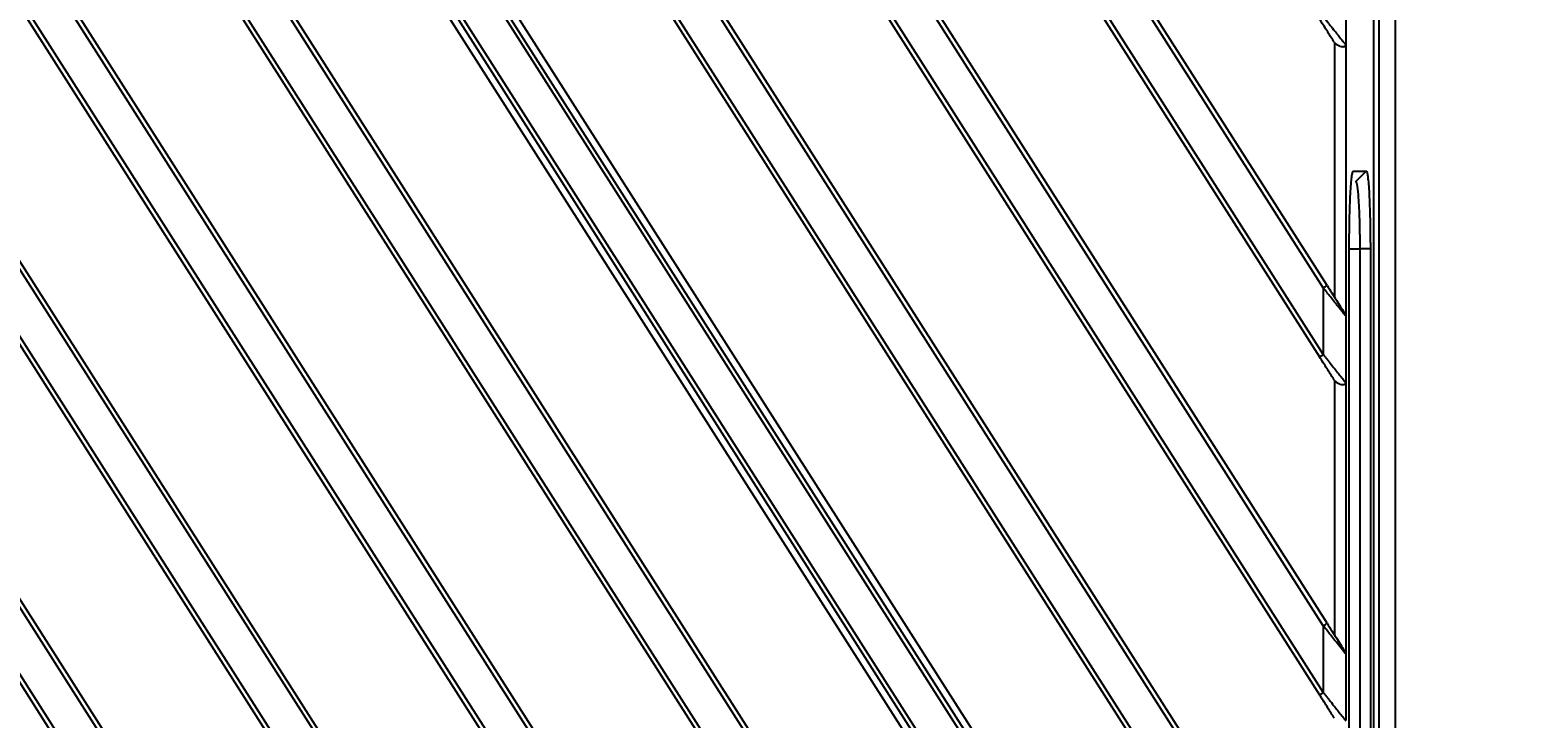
# Model space of a CAD drawing. Header units: millimetres. Extents: x 620 to 19791, y 2539 to 6969.
# Drawn here: x 6113 to 6179.4, y 3712 to 3742.7 of the extents above; entities that cross this region are included whole.
import ezdxf

# ---------------------------------------------------------------- set-up
doc = ezdxf.new("R2010")
doc.units = ezdxf.units.MM
doc.styles.get("Standard").update_dxf_attribs({"font": 'arial.ttf'})
doc.dimstyles.new('缩小5倍', dxfattribs={"dimtxt": 40, "dimasz": 20, "dimexe": 1, "dimexo": 0.2, "dimgap": 0, "dimtad": 1, "dimtoh": 1, "dimdec": 1, "dimzin": 9, "dimdsep": 46, "dimtxsty": 'Standard', "dimblk": '_FILLED', "dimcen": 0.2, "dimclrd": 256, "dimclre": 256, "dimclrt": 256, "dimadec": 1, "dimazin": 2, "dimtfac": 1, "dimtdec": 1, "dimtofl": 0, "dimtmove": 0, "dimatfit": 3, "dimldrblk": '_FILLED', "dimfxl": 1, "dimtolj": 1, "dimtzin": 0, "dimarcsym": 0})

# ---------------------------------------------------------------- blocks, each defined once
blk = doc.blocks.new('_FILLED')
at = {"color": 0, "linetype": 'ByBlock'}
blk.add_solid([(0, 0), (-1, 0.15), (-1, -0.15)], dxfattribs=at)
blk = doc.blocks.new('*D185')
at = {"lineweight": -2, "transparency": 16777216}
for p, q in [((6157.558, 3798.203), (6260.42, 3798.203)), ((6259.42, 3778.203), (6259.42, 3535.703)), ((6157.558, 3515.703), (6260.42, 3515.703))]:
    blk.add_line(p, q, dxfattribs=at)
at = {"layer": 'Defpoints', "color": 0, "transparency": 16777216}
for p in [(6157.358, 3798.203), (6157.358, 3515.703), (6259.42, 3515.703)]:
    blk.add_point(p, dxfattribs=at)
at = {"lineweight": -2, "transparency": 16777216, "xscale": 20, "yscale": 20, "zscale": 20}
for p, rotation in [((6259.42, 3798.203), 90), ((6259.42, 3515.703), 270)]:
    blk.add_blockref('_FILLED', p, dxfattribs=dict(at, rotation=rotation))
at = {"transparency": 16777216, "insert": (6233.526, 3656.953), "char_height": 40, "attachment_point": 5, "rotation": 90}
blk.add_mtext('\\A1;282.5mm [11 1/8"]', dxfattribs=at)
blk = doc.blocks.new('*D189')
at = {"lineweight": -2, "transparency": 16777216}
for p, q in [((6144.558, 3800.703), (6360.46, 3800.703)), ((6359.46, 3533.203), (6359.46, 3780.703)), ((6144.558, 3513.203), (6360.46, 3513.203))]:
    blk.add_line(p, q, dxfattribs=at)
at = {"layer": 'Defpoints', "color": 0, "transparency": 16777216}
for p in [(6144.358, 3800.703), (6359.46, 3800.703), (6144.358, 3513.203)]:
    blk.add_point(p, dxfattribs=at)
at = {"lineweight": -2, "transparency": 16777216, "xscale": 20, "yscale": 20, "zscale": 20}
for p, rotation in [((6359.46, 3800.703), 90), ((6359.46, 3513.203), 270)]:
    blk.add_blockref('_FILLED', p, dxfattribs=dict(at, rotation=rotation))
at = {"transparency": 16777216, "insert": (6333.566, 3656.953), "char_height": 40, "attachment_point": 5, "rotation": 90}
blk.add_mtext('\\A1;287.5mm [11 3/8"]', dxfattribs=at)
blk = doc.blocks.new('tugj')
at = {"color": 7, "linetype": 'Continuous', "lineweight": 25}
for p, q in [((12657.168, 5133.159), (12752.334, 4983.776)), ((12752.333, 4986.753), (12659.063, 5133.16)), ((12666.768, 5133.161), (12752.333, 4998.851)), ((12752.333, 5001.829), (12668.666, 5133.161)), ((12676.373, 5133.161), (12752.333, 5013.926)), ((12752.333, 5016.904), (12678.27, 5133.161)), ((12685.977, 5133.161), (12752.333, 5029.002)), ((12752.333, 5031.98), (12687.874, 5133.161)), ((12695.581, 5133.161), (12752.333, 5044.077)), ((12752.333, 5047.055), (12697.478, 5133.161)), ((12705.185, 5133.161), (12752.333, 5059.152)), ((12752.333, 5062.13), (12707.082, 5133.161)), ((12752.333, 4968.7), (12648.169, 5132.206)), ((12649.824, 5132.585), (12752.333, 4971.678)), ((12657.692, 5131.96), (12752.165, 4983.668)), ((12752.502, 4986.861), (12660.063, 5131.961)), ((12667.296, 5131.961), (12752.165, 4998.743)), ((12752.502, 5001.936), (12669.667, 5131.961)), ((12676.9, 5131.961), (12752.165, 5013.819)), ((12752.502, 5017.012), (12679.271, 5131.961)), ((12686.504, 5131.961), (12752.165, 5028.894)), ((12752.502, 5032.087), (12688.875, 5131.961)), ((12696.108, 5131.961), (12752.165, 5043.97)), ((12752.502, 5047.162), (12698.479, 5131.961)), ((12705.712, 5131.961), (12752.165, 5059.045)), ((12752.502, 5062.238), (12708.083, 5131.961)), ((12648.843, 5130.775), (12752.165, 4968.593)), ((12752.502, 4971.785), (12650.88, 5131.3)), ((12751.911, 5013.658), (12677.691, 5130.161)), ((12680.774, 5130.161), (12752.755, 5017.173)), ((12752.333, 4953.625), (12641.169, 5128.118)), ((12752.333, 4956.603), (12642.775, 5128.574)), ((12752.502, 4956.71), (12643.411, 5127.949)), ((12641.95, 5126.52), (12752.165, 4953.517)), ((12754.593, 4868.257), (12754.593, 5107.475)), ((12754.818, 5107.475), (12754.818, 4868.257)), ((12755.543, 5107.475), (12755.543, 4868.256)), ((12753.333, 5075.951), (12753.333, 5072.972)), ((12752.834, 5073.079), (12752.834, 5061.717)), ((12753.333, 5072.972), (12753.333, 5060.876)), ((12753.674, 5067.34), (12754.25, 5067.34)), ((12753.777, 5066.866), (12754.25, 5067.34)), ((12753.492, 5004.866), (12753.492, 5063.865)), ((12754.432, 5063.865), (12753.959, 5063.866)), ((12753.959, 5063.866), (12753.959, 5004.865)), ((12754.432, 5063.865), (12754.432, 5004.866)), ((12752.333, 5062.13), (12752.333, 5059.152)), ((12753.333, 5060.876), (12753.333, 5057.897)), ((12752.834, 5058.003), (12752.834, 5046.641)), ((12753.333, 5057.897), (12753.333, 5045.8)), ((12752.333, 5047.055), (12752.333, 5044.077)), ((12753.333, 5045.8), (12753.333, 5042.821))]:
    blk.add_line(p, q, dxfattribs=at)
at = {"color": 8, "linetype": 'Continuous', "lineweight": 25}
blk.add_line((12753.492, 5063.866), (12753.959, 5063.866), dxfattribs=at)
at = {"color": 7, "linetype": 'Continuous', "lineweight": 25, "flags": 128}
for points in [[(12752.165, 5059.045), (12752.168, 5059.047), (12752.177, 5059.053), (12752.193, 5059.063), (12752.214, 5059.077), (12752.239, 5059.093), (12752.269, 5059.111), (12752.3, 5059.132), (12752.333, 5059.152)], [(12752.165, 5043.97), (12752.168, 5043.972), (12752.177, 5043.978), (12752.193, 5043.988), (12752.214, 5044.001), (12752.239, 5044.017), (12752.269, 5044.036), (12752.3, 5044.056), (12752.333, 5044.077)]]:
    blk.add_lwpolyline(points, dxfattribs=at)
at = {"color": 7, "linetype": 'Continuous', "lineweight": 25}
for points, knots in [([(12752.333, 5074.228), (12752.36, 5074.194), (12752.412, 5074.126), (12752.491, 5074.028), (12752.567, 5073.933), (12752.686, 5073.784), (12752.836, 5073.596), (12752.981, 5073.417), (12753.072, 5073.302), (12753.13, 5073.224), (12753.185, 5073.155), (12753.243, 5073.087), (12753.29, 5073.027), (12753.317, 5072.986), (12753.329, 5072.967), (12753.332, 5072.971), (12753.333, 5072.972)], [0, 0, 0, 0, 0.063732, 0.125592, 0.185586, 0.243721, 0.410364, 0.550813, 0.614308, 0.665676, 0.725736, 0.787625, 0.868188, 0.934324, 0.969973, 1, 1, 1, 1]), ([(12752.789, 5073.14), (12752.7, 5073.28), (12752.596, 5073.443), (12752.384, 5073.776), (12752.274, 5073.948), (12752.165, 5074.12)], [0, 0, 0, 0, 0.5, 0.5, 1, 1, 1, 1]), ([(12752.834, 5073.079), (12752.826, 5073.088), (12752.81, 5073.108), (12752.796, 5073.129), (12752.789, 5073.14)], [0, 0, 0, 0, 0.488961, 1, 1, 1, 1]), ([(12752.834, 5073.079), (12752.847, 5073.064), (12752.873, 5073.035), (12752.917, 5072.998), (12752.985, 5072.952), (12753.077, 5072.91), (12753.172, 5072.891), (12753.239, 5072.89), (12753.287, 5072.901), (12753.317, 5072.927), (12753.33, 5072.952), (12753.332, 5072.966), (12753.333, 5072.972)], [0, 0, 0, 0, 0.0714562, 0.1424878, 0.2122787, 0.375092, 0.529614, 0.6407899, 0.7483517, 0.8682758, 0.9415756, 1, 1, 1, 1]), ([(12753.492, 5063.865), (12753.492, 5063.929), (12753.492, 5064.058), (12753.493, 5064.249), (12753.494, 5064.439), (12753.496, 5064.626), (12753.499, 5064.812), (12753.502, 5064.996), (12753.509, 5065.334), (12753.521, 5065.802), (12753.544, 5066.339), (12753.573, 5066.778), (12753.599, 5067.045), (12753.622, 5067.199), (12753.639, 5067.28), (12753.656, 5067.33), (12753.668, 5067.337), (12753.674, 5067.34)], [0, 0, 0, 0, 0.035366, 0.070512, 0.105547, 0.140579, 0.17572, 0.211078, 0.246759, 0.374235, 0.500005, 0.625671, 0.753283, 0.815466, 0.876923, 0.938238, 1, 1, 1, 1]), ([(12754.25, 5067.34), (12754.254, 5067.339), (12754.26, 5067.337), (12754.27, 5067.32), (12754.28, 5067.294), (12754.29, 5067.257), (12754.3, 5067.209), (12754.31, 5067.15), (12754.327, 5067.023), (12754.352, 5066.778), (12754.38, 5066.339), (12754.403, 5065.803), (12754.417, 5065.291), (12754.425, 5064.861), (12754.429, 5064.534), (12754.432, 5064.202), (12754.432, 5063.978), (12754.432, 5063.865)], [0, 0, 0, 0, 0.035362, 0.070505, 0.105537, 0.140568, 0.175708, 0.211064, 0.246745, 0.37424, 0.499992, 0.625685, 0.753244, 0.815371, 0.876816, 0.938163, 1, 1, 1, 1]), ([(12753.777, 5066.866), (12753.78, 5066.864), (12753.787, 5066.862), (12753.798, 5066.847), (12753.807, 5066.826), (12753.815, 5066.8), (12753.823, 5066.772), (12753.829, 5066.744), (12753.835, 5066.716), (12753.839, 5066.69), (12753.843, 5066.668), (12753.846, 5066.65), (12753.857, 5066.574), (12753.877, 5066.402), (12753.904, 5066.047), (12753.928, 5065.587), (12753.944, 5065.133), (12753.953, 5064.762), (12753.957, 5064.477), (12753.959, 5064.176), (12753.959, 5063.97), (12753.959, 5063.866)], [0, 0, 0, 0, 0.0384506, 0.0737852, 0.1060037, 0.1351058, 0.1610914, 0.1839604, 0.2037126, 0.2203479, 0.2338662, 0.2442674, 0.2515514, 0.3625572, 0.4793644, 0.6181588, 0.7460029, 0.8065516, 0.8690654, 0.9335472, 1, 1, 1, 1]), ([(12752.333, 5062.13), (12752.373, 5062.156), (12752.42, 5062.185), (12752.485, 5062.227), (12752.502, 5062.238), (12752.502, 5062.238)], [0, 0, 0, 0, 0.5, 0.5, 1, 1, 1, 1]), ([(12753.333, 5060.876), (12753.331, 5060.877), (12753.329, 5060.878), (12753.32, 5060.889), (12753.304, 5060.91), (12753.277, 5060.948), (12753.219, 5061.023), (12753.124, 5061.137), (12752.991, 5061.306), (12752.835, 5061.5), (12752.667, 5061.709), (12752.496, 5061.923), (12752.388, 5062.06), (12752.333, 5062.13)], [0, 0, 0, 0, 0.032205, 0.064879, 0.098325, 0.153821, 0.217622, 0.343078, 0.459057, 0.592508, 0.743852, 0.867922, 1, 1, 1, 1]), ([(12752.502, 5062.238), (12752.642, 5062.017), (12752.783, 5061.796), (12752.982, 5061.484), (12753.047, 5061.383), (12753.164, 5061.198), (12753.218, 5061.114), (12753.255, 5061.055)], [0, 0, 0, 0, 0.5, 0.5, 0.75, 0.75, 1, 1, 1, 1]), ([(12753.255, 5061.055), (12753.266, 5061.038), (12753.288, 5061.002), (12753.309, 5060.964), (12753.32, 5060.935), (12753.327, 5060.912), (12753.331, 5060.891), (12753.332, 5060.88), (12753.333, 5060.876)], [0, 0, 0, 0, 0.272195, 0.541525, 0.675243, 0.788116, 0.917487, 1, 1, 1, 1]), ([(12752.789, 5058.065), (12752.7, 5058.205), (12752.596, 5058.368), (12752.384, 5058.701), (12752.274, 5058.873), (12752.165, 5059.045)], [0, 0, 0, 0, 0.5, 0.5, 1, 1, 1, 1]), ([(12752.333, 5059.152), (12752.36, 5059.118), (12752.412, 5059.051), (12752.491, 5058.952), (12752.567, 5058.857), (12752.686, 5058.708), (12752.836, 5058.521), (12752.981, 5058.342), (12753.072, 5058.226), (12753.13, 5058.149), (12753.185, 5058.08), (12753.243, 5058.012), (12753.29, 5057.952), (12753.317, 5057.911), (12753.329, 5057.892), (12753.332, 5057.895), (12753.333, 5057.897)], [0, 0, 0, 0, 0.063732, 0.125592, 0.185586, 0.243721, 0.410364, 0.550813, 0.614308, 0.665676, 0.725736, 0.787625, 0.868188, 0.934324, 0.969973, 1, 1, 1, 1]), ([(12752.834, 5058.003), (12752.826, 5058.013), (12752.81, 5058.033), (12752.796, 5058.054), (12752.789, 5058.065)], [0, 0, 0, 0, 0.488961, 1, 1, 1, 1]), ([(12752.834, 5058.003), (12752.847, 5057.989), (12752.873, 5057.96), (12752.917, 5057.923), (12752.985, 5057.877), (12753.077, 5057.835), (12753.172, 5057.816), (12753.239, 5057.814), (12753.287, 5057.825), (12753.317, 5057.851), (12753.33, 5057.877), (12753.332, 5057.891), (12753.333, 5057.897)], [0, 0, 0, 0, 0.071456, 0.142488, 0.212279, 0.375092, 0.529614, 0.64079, 0.748352, 0.868276, 0.941576, 1, 1, 1, 1]), ([(12752.333, 5047.055), (12752.373, 5047.08), (12752.42, 5047.11), (12752.485, 5047.152), (12752.502, 5047.162), (12752.502, 5047.162)], [0, 0, 0, 0, 0.5, 0.5, 1, 1, 1, 1]), ([(12753.333, 5045.8), (12753.331, 5045.801), (12753.329, 5045.803), (12753.32, 5045.814), (12753.304, 5045.835), (12753.277, 5045.872), (12753.219, 5045.948), (12753.124, 5046.062), (12752.991, 5046.23), (12752.835, 5046.424), (12752.667, 5046.633), (12752.496, 5046.847), (12752.388, 5046.984), (12752.333, 5047.055)], [0, 0, 0, 0, 0.032205, 0.064879, 0.098325, 0.153821, 0.217622, 0.343078, 0.459057, 0.592508, 0.743852, 0.867922, 1, 1, 1, 1]), ([(12752.502, 5047.162), (12752.642, 5046.942), (12752.783, 5046.721), (12752.982, 5046.408), (12753.047, 5046.307), (12753.164, 5046.123), (12753.218, 5046.038), (12753.255, 5045.98)], [0, 0, 0, 0, 0.5, 0.5, 0.75, 0.75, 1, 1, 1, 1]), ([(12753.255, 5045.98), (12753.266, 5045.962), (12753.288, 5045.927), (12753.309, 5045.888), (12753.32, 5045.859), (12753.327, 5045.836), (12753.331, 5045.816), (12753.332, 5045.805), (12753.333, 5045.8)], [0, 0, 0, 0, 0.272195, 0.541525, 0.675243, 0.788116, 0.917487, 1, 1, 1, 1]), ([(12752.789, 5042.989), (12752.7, 5043.129), (12752.596, 5043.292), (12752.384, 5043.625), (12752.274, 5043.798), (12752.165, 5043.97)], [0, 0, 0, 0, 0.5, 0.5, 1, 1, 1, 1]), ([(12752.333, 5044.077), (12752.36, 5044.043), (12752.412, 5043.976), (12752.491, 5043.877), (12752.567, 5043.782), (12752.686, 5043.633), (12752.836, 5043.446), (12752.981, 5043.267), (12753.072, 5043.151), (12753.13, 5043.074), (12753.185, 5043.004), (12753.243, 5042.937), (12753.29, 5042.877), (12753.317, 5042.835), (12753.329, 5042.817), (12753.332, 5042.82), (12753.333, 5042.821)], [0, 0, 0, 0, 0.063732, 0.125592, 0.185586, 0.243721, 0.410364, 0.550814, 0.614308, 0.665676, 0.725736, 0.787625, 0.868189, 0.934324, 0.969972, 1, 1, 1, 1]), ([(12752.834, 5042.928), (12752.826, 5042.938), (12752.81, 5042.957), (12752.796, 5042.979), (12752.789, 5042.989)], [0, 0, 0, 0, 0.488961, 1, 1, 1, 1])]:
    blk.add_open_spline(points, degree=3, knots=knots, dxfattribs=at)

msp = doc.modelspace()

# ---------------------------------------------------------------- block references
msp.add_blockref('tugj', (-6581.6851, -1330.91272))

# ---------------------------------------------------------------- dimensions: what is measured, and where the dimension line sits
dim = msp.add_linear_dim(base=(6259.41989, 3515.70281), p1=(6157.35752, 3798.20281), p2=(6157.35752, 3515.70281), angle=90, dimstyle='缩小5倍', override={"dimpost": 'mm'})
dim.commit()
dim.dimension.update_dxf_attribs({"geometry": '*D185', "text_midpoint": (6259.41989, 3656.95281), "dimtype": 160})
at = {"color": 1}
dim = msp.add_linear_dim(base=(6359.45972, 3800.70281), p1=(6144.35752, 3513.20281), p2=(6144.35752, 3800.70281), angle=90, dimstyle='缩小5倍', override={"dimpost": 'mm'}, dxfattribs=at)
dim.commit()
dim.dimension.update_dxf_attribs({"geometry": '*D189', "text_midpoint": (6359.45972, 3656.95281), "dimtype": 160})

doc.saveas('drawing.dxf')
